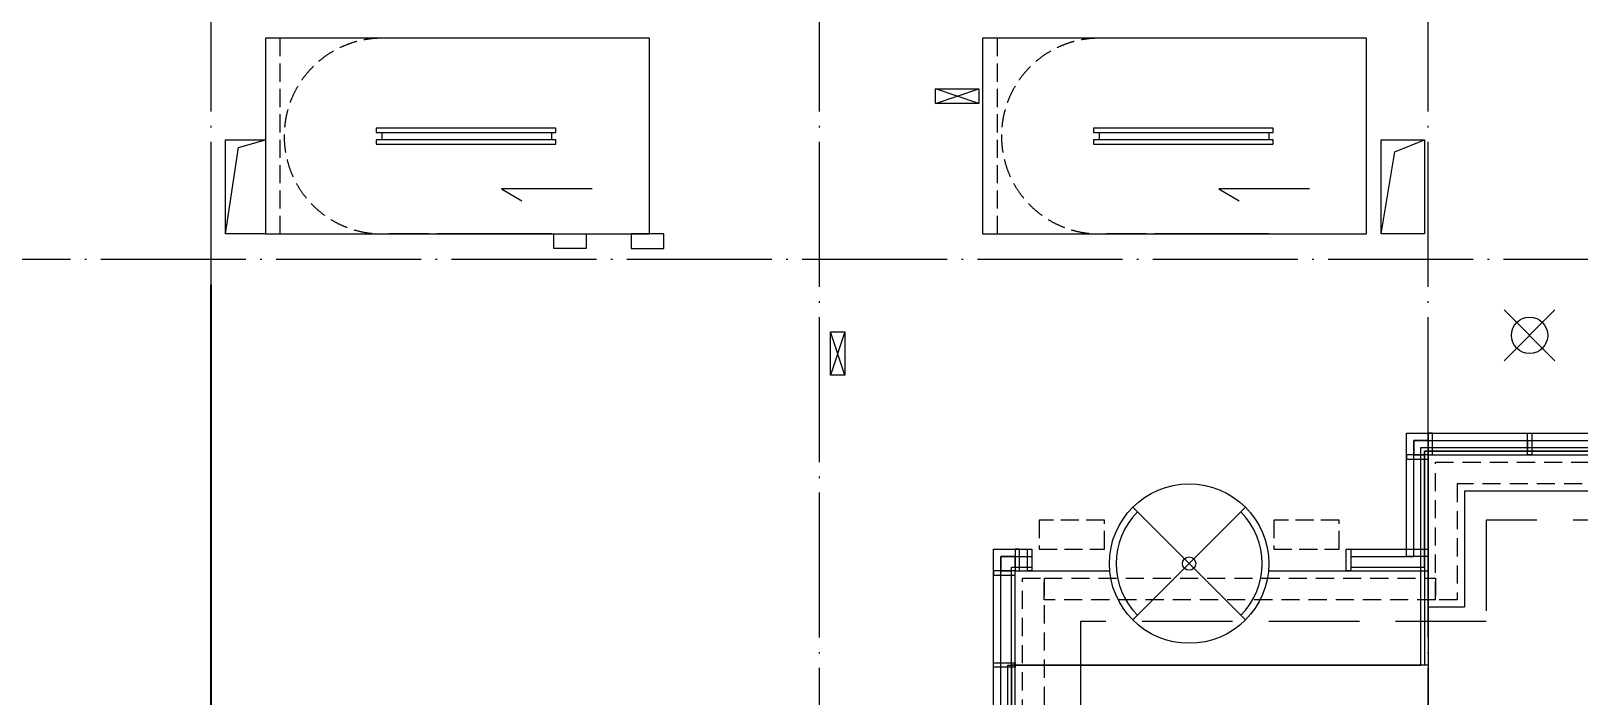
# Model space of a CAD drawing. Extents: x -186750 to 855523, y -12902 to 560425.
# Drawn here: x 608431 to 629798, y 2373 to 11550 of the extents above; entities that cross this region are included whole.
import ezdxf
from ezdxf.xclip import XClip

# ---------------------------------------------------------------- set-up
doc = ezdxf.new("R2010")
doc.units = 0
doc.header["$LTSCALE"] = 1000
doc.header["$MEASUREMENT"] = 0
doc.header["$XCLIPFRAME"] = 0
for name, pattern in [('10#楼幕墙$0$109-34 轴网$0$L1$0$$AUDIT_BAD_LTYPE1', [0]), ('104-10 轴网$0$DOTE', [2.4200000000000004, 2, -0.2, 0.02, -0.2]), ('X-104 8#10#平面$0$109-34 轴网$0$L1$0$$AUDIT_BAD_LTYPE1', [0]), ('X-104 8#10#平面$0$CACHE', [0.375, 0.25, -0.125]), ('X-104 8#10#平面$0$DASH', [0.35, 0.25, -0.1]), ('三跑梯-1F$0$DASH', [0.35, 0.25, -0.1])]:
    doc.linetypes.add(name, pattern=pattern)
for name, color, linetype, plot in [('10#楼幕墙$0$04-不打印_辅助线', 165, 'Continuous', False), ('X-104 8#10#平面$0$04-不打印_辅助线', 165, 'Continuous', False), ('三跑梯-1F$0$04-不打印_辅助线', 165, 'Continuous', False)]:
    doc.layers.add(name, color=color, linetype=linetype, plot=plot)
for name, color, linetype in [('10#楼幕墙$0$A-C_玻璃幕墙', 140, 'Continuous'), ('10#楼幕墙$0$A-C_门', 150, 'Continuous'), ('104-10 轴网$0$A_AXIS-轴线', 252, '104-10 轴网$0$DOTE'), ('X-104 8#10#平面$0$A-E_楼梯', 252, 'Continuous'), ('X-104 8#10#平面$0$A-O_屋面', 201, 'Continuous'), ('X-104 8#10#平面$0$A-O_散水', 134, 'Continuous'), ('X-104 8#10#平面$0$A-SUR_看线', 252, 'Continuous'), ('X-104 8#10#平面$0$A-TECH_暖通', 162, 'Continuous'), ('X-104 8#10#平面$0$A-TECH_结构', 252, 'Continuous')]:
    doc.layers.add(name, color=color, linetype=linetype)

# ---------------------------------------------------------------- blocks, each defined once
blk = doc.blocks.new('$TwtSys$00000069')
at = {"color": 6}
for p, q in [((0.7000000000000001, 0.7000000000000001), (-0.7000000000000001, -0.7000000000000001)), ((-0.7000000000000001, 0.7000000000000001), (0.7000000000000001, -0.7000000000000001))]:
    blk.add_line(p, q, dxfattribs=at)
blk.add_circle((0, 0), 0.5, dxfattribs=at)
blk = doc.blocks.new('104-10 轴网')
at = {"layer": '104-10 轴网$0$A_AXIS-轴线', "linetype": '104-10 轴网$0$DOTE'}
for p, q in [((16799.99999999992, -6500.000000000015), (16800.00000000021, 40100.00000000004)), ((25199.99999999992, -6500.000000000015), (25200.00000000021, 40100.00000000004)), ((33599.99999999995, -6500.000000000015), (33600.00000000021, 40100.00000000004)), ((-6500.000000000022, 8399.999999999985), (48500.00000000018, 8400.000000000044))]:
    blk.add_line(p, q, dxfattribs=at)
blk = doc.blocks.new('三跑梯-1F')
at = {"color": 171}
for p, q in [((1300.000000000058, 3950), (1400.000000000058, 3950)), ((1300.000000000056, 1610), (1400.000000000056, 1610))]:
    blk.add_line(p, q, dxfattribs=at)
for p, q in [((1400, 3950), (1399.999999999998, 3123.012701891712)), ((2700, 3949.999999999942), (2699.999999999998, 2372.457351944817)), ((2699.999999999998, 2256.987298107706), (2699.999999999998, 1709.999999999942))]:
    blk.add_line(p, q)
for points in [[(1239.999999999998, 1530), (1300.000000000056, 1530), (1300.000000000058, 4010), (1240, 4010)], [(1399.999999999998, 1529.999999999942), (1460.000000000056, 1529.999999999942), (1460.000000000058, 4010), (1400, 4010)]]:
    blk.add_lwpolyline(points, close=True, dxfattribs=at)
at = {"color": 8, "linetype": '三跑梯-1F$0$DASH'}
blk.add_arc((1349.999999999996, 1610), 1350.000000000002, 180, 0, dxfattribs=at)
at = {"layer": '三跑梯-1F$0$04-不打印_辅助线', "linetype": '三跑梯-1F$0$DASH'}
blk.add_line((0, 200), (2700, 200), dxfattribs=at)
at = {"layer": '三跑梯-1F$0$04-不打印_辅助线'}
blk.add_lwpolyline([(2699.999999999998, 5300), (0, 5300), (0, 0), (2700, 0)], close=True, dxfattribs=at)
blk.add_lwpolyline([(2077.989292925573, 4511.834401277243), (2077.989292925515, 3260), (2243.613369419356, 3540)], dxfattribs=at)
blk = doc.blocks.new('X-104 8#10#平面$0$yteiteru7y6')
at = {"layer": 'X-104 8#10#平面$0$A-TECH_结构'}
for points in [[(17550.00009050627, 10050.00004004795), (17550.00004707381, 8750.00005011633), (17000.0000033941, 8750.000029312505), (17181.19745823399, 9940.417403183063)], [(17550.00006879004, 8750.000036196143), (17000.0000000031, 8750.000011480995), (17000.0000000031, 10049.99993964261), (17550.00006879004, 10049.99996435776)], [(33549.99992714335, 10049.99903622497), (33549.99997317632, 8750.000027945614), (32949.99995462797, 8749.999959030945), (33137.91965881839, 9881.415826070093)]]:
    blk.add_lwpolyline(points, close=True, dxfattribs=at)
at = {"layer": 'X-104 8#10#平面$0$A-TECH_结构', "linetype": 'X-104 8#10#平面$0$109-34 轴网$0$L1$0$$AUDIT_BAD_LTYPE1'}
blk.add_lwpolyline([(33549.99997317632, 8750.000027945614), (32949.99995863652, 8750.000027945614), (32949.99995863652, 10049.99900962345), (33549.99997317632, 10049.99900962345)], close=True, dxfattribs=at)
blk = doc.blocks.new('X-104 8#10#平面$0$rhyseuyi')
at = {"layer": 'X-104 8#10#平面$0$A-TECH_结构', "linetype": 'X-104 8#10#平面$0$109-34 轴网$0$L1$0$$AUDIT_BAD_LTYPE1'}
blk.add_lwpolyline([(22550.00000147264, 20800.18525530281), (22549.99999999172, 36250.00000000003), (44650.00000000591, 36250.00000000003), (44650.00000000267, 5750.000000011165), (33550.00000000042, 5749.999996079934), (33549.99999999956, 2800.00000587945), (27849.99999999903, 2800.000009821595), (27849.99999999989, -2650.000000044718), (-2650.000000000116, -2650.000000044733), (-2650.000000000233, 19449.99969723696), (17799.99999874334, 19450.12322490085), (17800.00000022122, 20799.81474476285)], close=True, dxfattribs=at)
blk = doc.blocks.new('10#楼幕墙$0$xzm2200')
at = {"layer": '10#楼幕墙$0$A-C_门'}
for p, q in [((0, 0), (-777.8174528407399, 777.8174718429218)), ((-3.557623131200671e-06, 0), (777.8174587842077, 777.8174623418017)), ((-1.778797013685107e-06, 1.778826117515564e-06), (-777.8174623418308, -777.8174587842077)), ((-1.778797013685107e-06, 1.778826117515564e-06), (777.8174492831458, -777.8174682852696))]:
    blk.add_line(p, q, dxfattribs=at)
for radius in [1100.000001778816, 91.66666681490136]:
    blk.add_circle((-1.778797013685107e-06, 1.778826117515564e-06), radius, dxfattribs=at)
for start, end in [(45, 134.9999993007822), (225, 314.9999993007822)]:
    blk.add_arc((-1.778797013685107e-06, 1.778826117515564e-06), 1008.333334963915, start, end, dxfattribs=at)
blk = doc.blocks.new('10#楼幕墙$0$A$C13E80662')
for points in [[(150.0005130732898, 150.2641038001748), (150.0005130732898, 200.2641038001238), (0.0005130732897669077, 200.2641038001238), (0.0005130732897669077, 0.2641038001238485), (150.0005130732898, 0.2641038001238485)], [(150.0005130732898, 0.2641038001747802), (200.0005130733043, 0.2641038001747802), (200.0005130733043, 150.2641038001748), (150.0005130732898, 150.2641038001748)]]:
    blk.add_lwpolyline(points)
blk = doc.blocks.new('*U437')
blk.add_lwpolyline([(1310.000000000218, 0), (0, 0), (0, 150), (1310.000000000218, 150)], close=True)
blk = doc.blocks.new('10#楼幕墙')
at = {"layer": '10#楼幕墙$0$04-不打印_辅助线'}
blk.add_lwpolyline([(22600.01556205962, 20799.99805111808), (17800.01556149623, 20799.9980511828), (17799.99999943667, 19400.00000006474), (-2599.999999999942, 19400.00000000001), (-2599.999999999942, -2599.999999999985), (27800.00000000006, -2599.999999999985), (27799.9999999994, 2800.000017646601), (33499.9999999994, 2800.000017646601), (33500.00000000006, 5800.000000000015), (44600.00000000006, 5800.000000000015), (44600.00000000006, 36200.00000000001), (22600.00000000006, 36200.00000000001)], close=True, dxfattribs=at)
at = {"layer": '10#楼幕墙$0$A-C_玻璃幕墙'}
for points in [[(31395.44511856277, 4100.000000000015), (33600.00000000006, 4100.000000000015), (33600.00000000006, 5700.000000000015), (44700.00000000006, 5700.000000000015), (44700.00000000006, 36300.00000000001), (22500.00000000006, 36300.00000000001), (22500.00000000006, 19500.00000000001), (22369.99999999959, 19500.00000000001)], [(32530.00000188575, 4150.000000000015), (33550.00000000006, 4150.000000000015), (33550.00000000006, 5750.000000000015), (44650.00000000006, 5750.000000000015), (44650.00000000006, 36250.00000000001), (22550.00000000006, 36250.00000000001), (22550.00000000006, 19450.00000000001), (22429.99999999959, 19450.00000000001)], [(32470.00000188575, 4400.000000000015), (33300.00000000006, 4400.000000000015), (33300.00000000006, 6000.000000000015), (44400.00000000006, 6000.000000000015), (44400.00000000006, 36000.00000000001), (22800.00000000006, 36000.00000000001), (22800.00000000006, 19200.00000000001), (22369.99999999959, 19200.00000000001)], [(32530.00000188575, 4300.000000000015), (33400.00000000006, 4300.000000000015), (33400.00000000006, 5900.000000000015), (44500.00000000006, 5900.000000000015), (44500.00000000006, 36100.00000000001), (22700.00000000006, 36100.00000000001), (22700.00000000006, 19300.00000000001), (22429.99999999959, 19300.00000000001)], [(18029.99999999959, 19500.00000000001), (-2699.999999999942, 19500.00000000001), (-2699.999999999942, -2699.999999999985), (27900.00000000006, -2699.999999999985), (27900.00000000006, 4100.000000000015), (29204.55488497031, 4100.000000000015)], [(18029.99999999959, 19200.00000000001), (-2399.999999999942, 19200.00000000001), (-2399.999999999942, -2399.999999999985), (27600.00000000006, -2399.999999999985), (27600.00000000006, 4400.000000000015), (28128.41289360973, 4400.000000000015)], [(-2499.999999999942, 1370.000742906195), (-2499.999999999942, -2499.999999999985), (27700.00000000006, -2499.999999999985), (27700.00000000006, 4300.000000000015), (28129.99999998772, 4300.000000000015)], [(-2649.999999999942, 1370.000742906195), (-2649.999999999942, -2649.999999999985), (27850.00000000006, -2649.999999999985), (27850.00000000006, 4150.000000000015), (28129.99999998772, 4150.000000000015)]]:
    blk.add_lwpolyline(points, dxfattribs=at)
for points in [[(33600.00000000005, 5700.000000000015), (33660.00000000008, 5700.000000000044), (33660.00000000005, 6000.000000000044), (33600.00000000005, 6000.000000000073)], [(34970.00000000029, 5999.99999999303), (35030.00000000029, 5999.99999999303), (35030.00000000029, 5699.999999993845), (34970.00000000029, 5699.999999993845)], [(33600.00000000008, 5639.999999999985), (33600.00000000005, 5700.000000000015), (33300.00000000005, 5699.999999999985), (33300.00000000005, 5639.999999999985)], [(27900.00000000005, 4100.000000000015), (27960.00000000008, 4100.000000000044), (27960.00000000005, 4400.000000000044), (27900.00000000005, 4400.000000000073)], [(28129.99999998772, 4100.000007857583), (28069.99999998772, 4100.000007857583), (28069.99999998772, 4400.000007857117), (28129.99999998772, 4400.000007857117)], [(32530.00000188575, 4100.000007858864), (32470.00000188575, 4100.000007858864), (32470.00000188575, 4400.000007858398), (32530.00000188575, 4400.000007858398)], [(33300.00000000008, 4400.000000000015), (33600.00000000008, 4400.000000000015), (33600.00000000008, 4300.000000012726), (33300.00000000008, 4300.000000012726)], [(27900.00000000008, 4039.999999999985), (27900.00000000005, 4100.000000000015), (27600.00000000005, 4099.999999999985), (27600.00000000005, 4039.999999999985)], [(27899.99999999983, 2829.999999993728), (27899.99999999983, 2769.999999993728), (27600.00000000029, 2769.999999993728), (27600.00000000029, 2829.999999993728)]]:
    blk.add_lwpolyline(points, close=True, dxfattribs=at)
at = {"linetype": '10#楼幕墙$0$109-34 轴网$0$L1$0$$AUDIT_BAD_LTYPE1', "rotation": 270}
blk.add_blockref('10#楼幕墙$0$xzm2200', (30299.99999998772, 4199.999998224623), dxfattribs=at)
at = {"layer": '10#楼幕墙$0$A-C_玻璃幕墙'}
for name, p, rotation in [('10#楼幕墙$0$A$C13E80662', (33399.73589619993, 5900.000513073304), 270), ('*U437', (34970.00000000029, 5900.000000000015), 180), ('10#楼幕墙$0$A$C13E80662', (27699.73589619993, 4300.000513073304), 270)]:
    blk.add_blockref(name, p, dxfattribs=dict(at, rotation=rotation))
blk = doc.blocks.new('X-104 8#10#平面$0$erte')
at = {"layer": 'X-104 8#10#平面$0$A-O_屋面', "linetype": 'X-104 8#10#平面$0$DASH'}
blk.add_lwpolyline([(0, 0), (900, 0), (900, 400), (-2.91038304567337e-11, 400), (0, 0)], close=True, dxfattribs=at)
blk = doc.blocks.new('X-104 8#10#平面$0$A$C5E1742DD')
at = {"layer": 'X-104 8#10#平面$0$04-不打印_辅助线', "color": 2, "linetype": 'X-104 8#10#平面$0$109-34 轴网$0$L1$0$$AUDIT_BAD_LTYPE1'}
for points in [[(-119.9999999997308, 1099.703687444497), (330.0000000002692, 1099.703687444497), (330.0000000002692, 900.001630483508), (-119.9999999997308, 900.001630483508)], [(950.0000000765867, 900.001630483508), (1400.000000076587, 900.001630483508), (1400.000000076587, 1100.001630483508), (950.0000000765867, 1100.001630483508)]]:
    blk.add_lwpolyline(points, close=True, dxfattribs=at)
blk = doc.blocks.new('X-104 8#10#平面$0$rrttg')
at = {"linetype": 'X-104 8#10#平面$0$109-34 轴网$0$L1$0$$AUDIT_BAD_LTYPE1'}
for p, q in [((0, 0), (600, -200)), ((600, 0), (0, -200))]:
    blk.add_line(p, q, dxfattribs=at)
blk.add_lwpolyline([(0, 0), (600, 0), (600, -200), (0, -200)], close=True, dxfattribs=at)
blk = doc.blocks.new('*U265')
at = {"linetype": 'X-104 8#10#平面$0$109-34 轴网$0$L1$0$$AUDIT_BAD_LTYPE1'}
for p, q in [((0, 0), (900, -200)), ((900, 0), (0, -200))]:
    blk.add_line(p, q, dxfattribs=at)
blk.add_lwpolyline([(0, 0), (900, 0), (900, -200), (0, -200)], close=True, dxfattribs=at)
blk = doc.blocks.new('*U266')
at = {"linetype": 'X-104 8#10#平面$0$109-34 轴网$0$L1$0$$AUDIT_BAD_LTYPE1'}
for p, q in [((0, 0), (500, -99.99999999993815)), ((500, 0), (0, -99.99999999993815))]:
    blk.add_line(p, q, dxfattribs=at)
blk.add_lwpolyline([(0, 0), (500, 0), (500, -99.99999999993815), (0, -99.99999999993815)], close=True, dxfattribs=at)
blk = doc.blocks.new('X-104 8#10#平面$0$1c')
at = {"layer": 'X-104 8#10#平面$0$A-TECH_暖通', "linetype": 'X-104 8#10#平面$0$109-34 轴网$0$L1$0$$AUDIT_BAD_LTYPE1'}
for name, p, rotation in [('X-104 8#10#平面$0$rrttg', (6474.999988287364, 12400.00000749389), 179.9999999999998), ('*U265', (-150.0000234140571, 12350.00000749391), 269.9999999999999), ('*U266', (6649.999976587482, 9900.000007879082, 2600), 179.9999999999998), ('X-104 8#10#平面$0$rrttg', (2199.99996572073, 2150.000007884568), 179.9999999999998), ('X-104 8#10#平面$0$rrttg', (350.0000000118634, -999.9999921207973), 269.9999999999999)]:
    blk.add_blockref(name, p, dxfattribs=dict(at, rotation=rotation))
blk.add_blockref('*U265', (-2000.000023414043, 11299.50596968649), dxfattribs=at)
blk = doc.blocks.new('X-104 8#10#平面')
at = {"layer": 'X-104 8#10#平面$0$A-E_楼梯', "linetype": 'X-104 8#10#平面$0$109-34 轴网$0$L1$0$$AUDIT_BAD_LTYPE1'}
for p, q in [((33599.99999999974, 5739.97818138593), (33599.99999999974, -299.9999921410345)), ((33600.00000013806, 2800.000017646933), (27900.00000013253, 2800.000017627986))]:
    blk.add_line(p, q, dxfattribs=at)
at = {"layer": 'X-104 8#10#平面$0$A-O_屋面', "linetype": 'X-104 8#10#平面$0$DASH', "ltscale": 5}
blk.add_lwpolyline([(32800.00000000629, 36299.99999999671), (32800.00000000629, 37199.99997217814), (47000.00000000341, 37199.99997217816), (47000.00000000341, 21799.99997209321), (47000.00000000411, 21799.99997209321), (47000.00000000411, 15999.99997209312), (45599.99999997539, 15999.99997209309), (45599.99999997524, 4799.999972060032), (34400.00000000006, 4799.99997209321), (34400.00000000006, 3399.99997209321), (28800.00000000386, 3399.99997209321), (28800.00000000386, -3600.00002790679), (17600.00000000386, -3600.00002790679), (17600.00000000386, -5000.00002790679), (-799.9999999961328, -5000.000027906673), (-799.9999999961074, -2700.000000006257)], dxfattribs=at)
at = {"layer": 'X-104 8#10#平面$0$A-O_散水'}
blk.add_lwpolyline([(33600.0000001908, 4100.000000000015), (33600.00000002448, 5700.000000037515), (44700.00000000286, 5700.000000038184), (44700.00000000609, 36300.00000004479), (22499.99999999676, 36300.00000004479), (22499.99999999918, 23899.50596181289), (21999.99999999918, 23899.50596181108), (21999.99999999666, 36800.00000004479), (45200.00000000615, 36800.00000004479), (45200.0000000028, 5200.000000038242), (34100.00000002448, 5200.000000037544), (34100.0000002274, 3599.999972093268), (33600.00000020299, 3599.999972093152)], dxfattribs=at)
at = {"layer": 'X-104 8#10#平面$0$A-O_散水', "linetype": 'X-104 8#10#平面$0$CACHE'}
for points in [[(34000.0000002152, 3700.000000000014), (33700.0000002152, 3699.999999999955), (33700.00000002449, 5600.000000037544), (44800.00000000284, 5600.000000038213), (44800.00000000609, 36400.00000004479), (22399.99999999675, 36400.00000004479), (22399.99999999916, 19600.00000004586), (22099.99999999916, 19600.00000004447), (22099.99999999668, 36700.00000004479), (45100.00000000615, 36700.00000004479), (45100.0000000028, 5300.000000038213), (34000.00000002448, 5300.000000037544)], [(22100.00000004979, 19600.00000004516), (-2800.000000000073, 19600.00000004479), (-2799.999999999942, -2799.999999999971), (28000.00000000006, -2799.999999999971), (28000.00000000008, 4000.000000000014), (28300.00000000008, 4000.000000000014), (28300.00000000006, -3099.999999999971), (-3099.999999999942, -3099.999999999971), (-3100.000000000076, 19900.00000004479), (22099.99999994847, 19900.00000004516)], [(33700.00000020015, 4000.00000001003), (33700.00000020015, 3700.00000001003), (28300.00000000006, 3700.000000000015), (28300.00000000006, 4000.000000000015)]]:
    blk.add_lwpolyline(points, close=True, dxfattribs=at)
at = {"layer": 'X-104 8#10#平面$0$A-SUR_看线', "linetype": 'X-104 8#10#平面$0$DASH', "ltscale": 2, "const_width": 30}
blk.add_lwpolyline([(16800.00000000001, 8049.999986049865), (16799.99999999995, -2399.999999999971)], dxfattribs=at)
at = {"linetype": 'X-104 8#10#平面$0$109-34 轴网$0$L1$0$$AUDIT_BAD_LTYPE1'}
ref = blk.add_blockref('10#楼幕墙', (0, 0), dxfattribs=at)
XClip(ref).set_block_clipping_path([(-18549.99999999996, -12899.99999999999), (65550.00000000006, 343500.0000000001)])
ref = blk.add_blockref('104-10 轴网', (0, -2.91038304567337e-11), dxfattribs=at)
XClip(ref).set_block_clipping_path([(-16049.999999999975, -11899.999999999955), (58049.99999999998, 45500.000000000044)])
blk.add_blockref('X-104 8#10#平面$0$1c', (25200.00000000001, 8399.999999999989), dxfattribs=at)
at = {"layer": 'X-104 8#10#平面$0$04-不打印_辅助线', "linetype": 'X-104 8#10#平面$0$109-34 轴网$0$L1$0$$AUDIT_BAD_LTYPE1'}
blk.add_blockref('X-104 8#10#平面$0$A$C5E1742DD', (21649.99999999862, 7650.000007879221), dxfattribs=at)
at = {"layer": 'X-104 8#10#平面$0$A-E_楼梯', "rotation": 270}
for p in [(17549.99999999867, 11450.00000788414), (27449.99995488769, 11450.00000787919)]:
    blk.add_blockref('三跑梯-1F', p, dxfattribs=at)
at = {"layer": 'X-104 8#10#平面$0$A-O_屋面', "linetype": 'X-104 8#10#平面$0$DASH'}
for p in [(28230.00000188578, 4400.000000000029), (31470.00000188575, 4400.000000000262)]:
    blk.add_blockref('X-104 8#10#平面$0$erte', p, dxfattribs=at)
at = {"layer": 'X-104 8#10#平面$0$A-TECH_结构', "linetype": 'X-104 8#10#平面$0$109-34 轴网$0$L1$0$$AUDIT_BAD_LTYPE1'}
for name, p in [('X-104 8#10#平面$0$rhyseuyi', (5.820766091346741e-11, -1.164153218269348e-10)), ('X-104 8#10#平面$0$yteiteru7y6', (0, -2.91038304567337e-11))]:
    blk.add_blockref(name, p, dxfattribs=at)

msp = doc.modelspace()

# ---------------------------------------------------------------- block references
msp.add_blockref('X-104 8#10#平面', (594116.4135819954, 2.701728651945793e-09))
at = {"xscale": 500, "yscale": 500, "zscale": 500}
msp.add_blockref('$TwtSys$00000069', (629116.4135486556, 7349.999846509794), dxfattribs=at)

doc.saveas('drawing.dxf')
